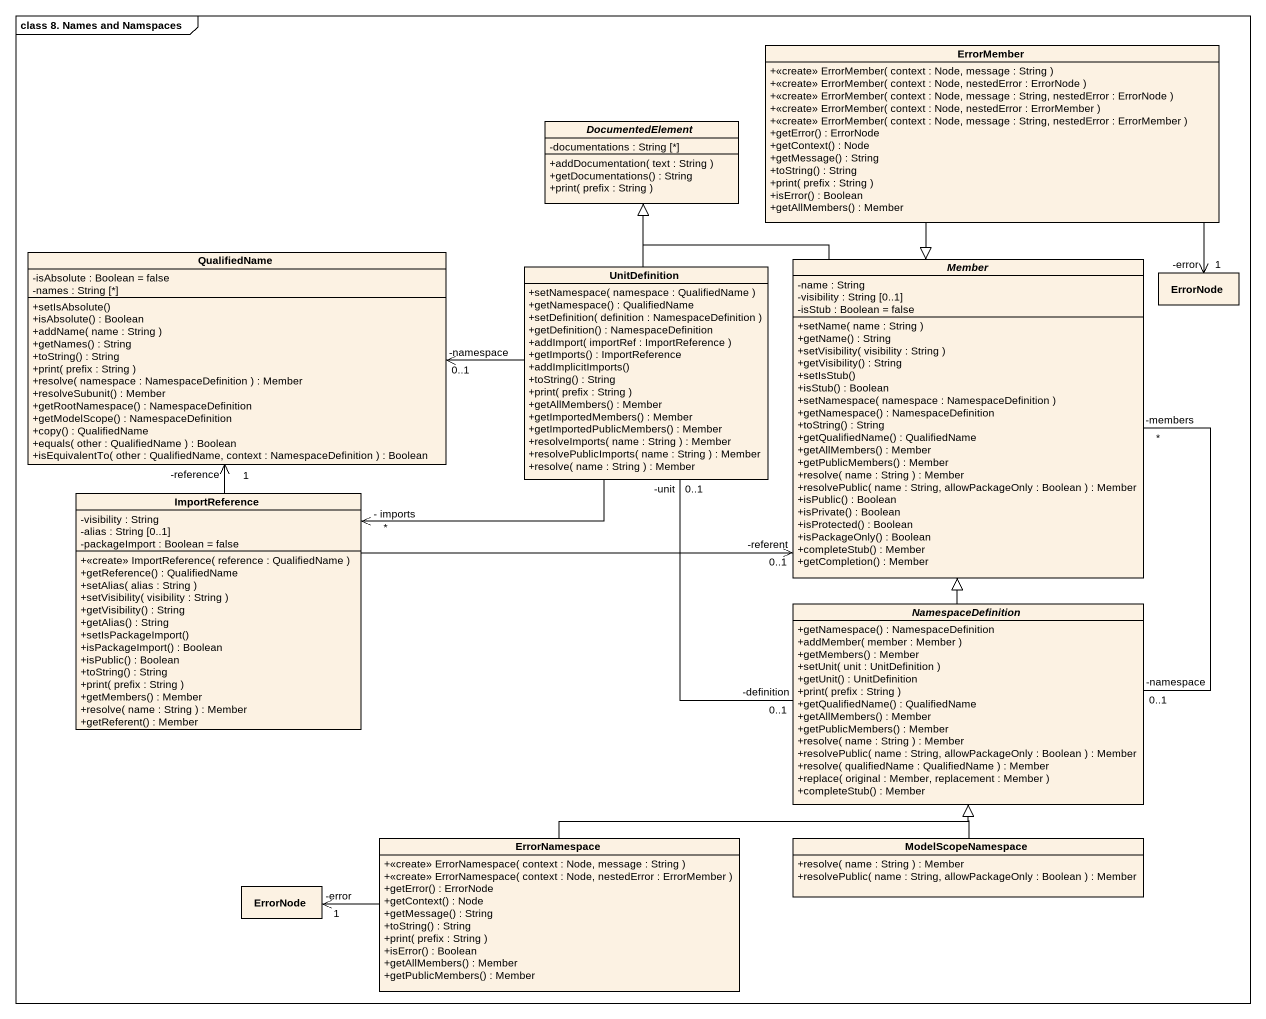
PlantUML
@startuml
mainframe class 8. Names and Namspaces
hide circle
hide empty members
skinparam classAttributeIconSize 0
class ErrorMember {
  +<<create>> ErrorMember( context : Node, message : String )
  +<<create>> ErrorMember( context : Node, nestedError : ErrorNode )
  +<<create>> ErrorMember( context : Node, message : String, nestedError : ErrorNode )
  +<<create>> ErrorMember( context : Node, nestedError : ErrorMember )
  +<<create>> ErrorMember( context : Node, message : String, nestedError : ErrorMember )
  +getError() : ErrorNode
  +getContext() : Node
  +getMessage() : String
  +toString() : String
  +print( prefix : String )
  +isError() : Boolean
  +getAllMembers() : Member
}
abstract class DocumentedElement {
  -documentations : String [*]
  +addDocumentation( text : String )
  +getDocumentations() : String
  +print( prefix : String )
}
class QualifiedName {
  -isAbsolute : Boolean = false
  -names : String [*]
  +setIsAbsolute()
  +isAbsolute() : Boolean
  +addName( name : String )
  +getNames() : String
  +toString() : String
  +print( prefix : String )
  +resolve( namespace : NamespaceDefinition ) : Member
  +resolveSubunit() : Member
  +getRootNamespace() : NamespaceDefinition
  +getModelScope() : NamespaceDefinition
  +copy() : QualifiedName
  +equals( other : QualifiedName ) : Boolean
  +isEquivalentTo( other : QualifiedName, context : NamespaceDefinition ) : Boolean
}
class UnitDefinition {
  +setNamespace( namespace : QualifiedName )
  +getNamespace() : QualifiedName
  +setDefinition( definition : NamespaceDefinition )
  +getDefinition() : NamespaceDefinition
  +addImport( importRef : ImportReference )
  +getImports() : ImportReference
  +addImplicitImports()
  +toString() : String
  +print( prefix : String )
  +getAllMembers() : Member
  +getImportedMembers() : Member
  +getImportedPublicMembers() : Member
  +resolveImports( name : String ) : Member
  +resolvePublicImports( name : String ) : Member
  +resolve( name : String ) : Member
}
abstract class Member {
  -name : String
  -visibility : String [0..1]
  -isStub : Boolean = false
  +setName( name : String )
  +getName() : String
  +setVisibility( visibility : String )
  +getVisibility() : String
  +setIsStub()
  +isStub() : Boolean
  +setNamespace( namespace : NamespaceDefinition )
  +getNamespace() : NamespaceDefinition
  +toString() : String
  +getQualifiedName() : QualifiedName
  +getAllMembers() : Member
  +getPublicMembers() : Member
  +resolve( name : String ) : Member
  +resolvePublic( name : String, allowPackageOnly : Boolean ) : Member
  +isPublic() : Boolean
  +isPrivate() : Boolean
  +isProtected() : Boolean
  +isPackageOnly() : Boolean
  +completeStub() : Member
  +getCompletion() : Member
}
class ErrorNode
class ImportReference {
  -visibility : String
  -alias : String [0..1]
  -packageImport : Boolean = false
  +<<create>> ImportReference( reference : QualifiedName )
  +getReference() : QualifiedName
  +setAlias( alias : String )
  +setVisibility( visibility : String )
  +getVisibility() : String
  +getAlias() : String
  +setIsPackageImport()
  +isPackageImport() : Boolean
  +isPublic() : Boolean
  +toString() : String
  +print( prefix : String )
  +getMembers() : Member
  +resolve( name : String ) : Member
  +getReferent() : Member
}
abstract class NamespaceDefinition {
  +getNamespace() : NamespaceDefinition
  +addMember( member : Member )
  +getMembers() : Member
  +setUnit( unit : UnitDefinition )
  +getUnit() : UnitDefinition
  +print( prefix : String )
  +getQualifiedName() : QualifiedName
  +getAllMembers() : Member
  +getPublicMembers() : Member
  +resolve( name : String ) : Member
  +resolvePublic( name : String, allowPackageOnly : Boolean ) : Member
  +resolve( qualifiedName : QualifiedName ) : Member
  +replace( original : Member, replacement : Member )
  +completeStub() : Member
}
class ErrorNamespace {
  +<<create>> ErrorNamespace( context : Node, message : String )
  +<<create>> ErrorNamespace( context : Node, nestedError : ErrorMember )
  +getError() : ErrorNode
  +getContext() : Node
  +getMessage() : String
  +toString() : String
  +print( prefix : String )
  +isError() : Boolean
  +getAllMembers() : Member
  +getPublicMembers() : Member
}
class ModelScopeNamespace {
  +resolve( name : String ) : Member
  +resolvePublic( name : String, allowPackageOnly : Boolean ) : Member
}
class "ErrorNode" as ErrorNode_2
ErrorMember --|> Member
ErrorMember --> "-error\n1" ErrorNode
UnitDefinition -up-|> DocumentedElement
UnitDefinition -left-> "-namespace\n0..1" QualifiedName
UnitDefinition -left-> "- imports\n*" ImportReference
UnitDefinition "-unit\n0..1" -- "-definition\n0..1" NamespaceDefinition
Member -up-|> DocumentedElement
ImportReference -up-> "-reference\n1" QualifiedName
ImportReference -right-> "-referent\n0..1" Member
NamespaceDefinition -up-|> Member
NamespaceDefinition "-namespace\n0..1" -up- "-members\n*" Member
ErrorNamespace -right-|> NamespaceDefinition
ErrorNamespace -left-> "-error\n1" ErrorNode_2
ModelScopeNamespace -up-|> NamespaceDefinition
@enduml
